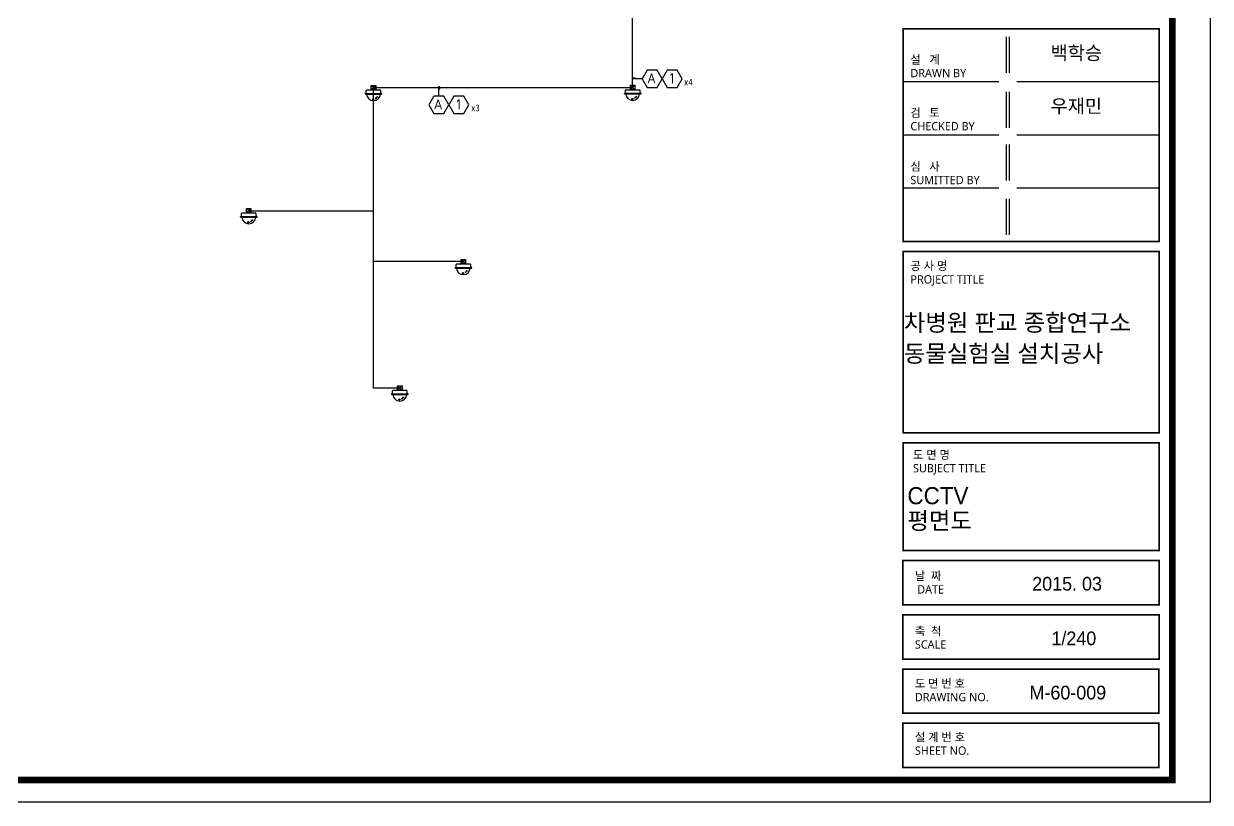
# Model space of a CAD drawing. Header units: millimetres. Extents: x 561168 to 33247342, y -10918660 to -13083.
# Drawn here: x 614719 to 656308, y -80618 to -53325 of the extents above; entities that cross this region are included whole.
import ezdxf
from ezdxf.enums import TextEntityAlignment as Align

# ---------------------------------------------------------------- set-up
doc = ezdxf.new("R2010")
doc.units = ezdxf.units.MM
doc.header["$LTSCALE"] = 200
doc.header["$MEASUREMENT"] = 0
doc.linetypes.add('CEN', pattern=[62, 60, -1, 0, -1])
doc.layers.get('0').update_dxf_attribs({"linetype": 'CONTINUOUS'})
for name, color, linetype in [('7', 7, 'CONTINUOUS'), ('CCTV', 2, 'CONTINUOUS'), ('ED-NOTE', 3, 'CEN'), ('ED-TABL-LIN2', 1, 'CONTINUOUS'), ('FORM', 7, 'CONTINUOUS'), ('FORM$0$FORM', 7, 'CONTINUOUS'), ('LINE', 2, 'CONTINUOUS'), ('추가분', 6, 'CONTINUOUS')]:
    doc.layers.add(name, color=color, linetype=linetype)
doc.styles.add('FORM$0$GHD', font='')
doc.styles.add('FORM$0$STYLE1', font='malgun.ttf', dxfattribs={"height": 2.5})
doc.styles.add('SAMOO', font='romans.shx', dxfattribs={"bigfont": 'whgtxt.shx'})
doc.styles.add('굴림체', font='')
doc.styles.add('울릉도M', font='HYWULM.TTF')
doc.styles.get('FORM$0$GHD').set_extended_font_data('Dotum')
doc.styles.get('굴림체').set_extended_font_data('GulimChe')

# ---------------------------------------------------------------- blocks, each defined once
blk = doc.blocks.new('FORM$0$form')
at = {"layer": 'FORM$0$FORM', "color": 7}
for p, q in [((733.31, 213.08), (733.31, 223.62)), ((734.21, 213.08), (734.21, 223.62)), ((731.09, 210.45), (703.1, 210.45)), ((777.9, 210.45), (736.34, 210.45)), ((733.31, 197.01), (733.31, 207.55)), ((734.21, 197.01), (734.21, 207.55)), ((731.09, 194.91), (703.1, 194.91)), ((777.9, 194.91), (736.34, 194.91)), ((733.31, 181.6), (733.31, 192.14)), ((734.21, 181.6), (734.21, 192.14)), ((731.09, 179.37), (703.1, 179.37)), ((777.9, 179.37), (736.34, 179.37)), ((733.31, 165.74), (733.31, 176.28)), ((734.21, 165.74), (734.21, 176.28))]:
    blk.add_line(p, q, dxfattribs=at)
at = {"layer": 'FORM$0$FORM', "color": 3}
blk.add_lwpolyline([(0, 562.79), (792.83, 562.79), (792.83, 0), (0, 0)], close=True, dxfattribs=at)
at = {"layer": 'FORM$0$FORM', "color": 2, "const_width": 1.94}
blk.add_lwpolyline([(12.48, 6.47), (12.48, 555.28), (781.78, 555.28), (781.78, 6.47)], close=True, dxfattribs=at)
at = {"layer": 'FORM$0$FORM', "color": 3, "const_width": 0.486}
for points in [[(703.1, 163.82), (777.9, 163.82), (777.9, 225.99), (703.1, 225.99)], [(777.89, 107.95), (777.89, 160.91), (703.09, 160.91), (703.09, 107.95)], [(777.88, 73.53), (777.88, 105.03), (703.08, 105.03), (703.08, 73.53)], [(777.87, 57.68), (777.87, 70.62), (703.07, 70.62), (703.07, 57.68)], [(777.86, 41.83), (777.86, 54.77), (703.06, 54.77), (703.06, 41.83)], [(777.85, 25.98), (777.85, 38.92), (703.05, 38.92), (703.05, 25.98)], [(777.84, 10.13), (777.84, 23.07), (703.04, 23.07), (703.04, 10.13)]]:
    blk.add_lwpolyline(points, close=True, dxfattribs=at)
at = {"layer": 'FORM$0$FORM', "color": 7, "style": 'FORM$0$STYLE1'}
for s, height, p in [('설   계', 2.428, (705.23, 215.75)), ('DRAWN BY', 2.428, (705.23, 211.81)), ('검   토', 2.428, (705.23, 200.23)), ('CHECKED BY', 2.428, (705.23, 196.3)), ('심   사', 2.428, (705.23, 184.5)), ('SUMITTED BY', 2.4284, (705.23, 180.57)), ('공 사 명', 2.428, (705.25, 155.47)), ('PROJECT TITLE', 2.4284, (705.25, 151.54)), ('도 면 명', 2.428, (705.99, 100.3)), ('SUBJECT TITLE', 2.4284, (705.99, 96.37)), ('날  짜', 2.428, (706.54, 64.9)), ('DATE', 2.428, (707.23, 60.97)), ('축  척', 2.428, (706.54, 48.81)), ('SCALE', 2.428, (706.54, 44.88)), ('도 면 번 호', 2.428, (706.54, 33.49)), ('DRAWING NO.', 2.4284, (706.54, 29.51)), ('설 계 번 호', 2.428, (706.54, 17.8)), ('SHEET NO.', 2.428, (706.54, 13.87))]:
    blk.add_text(s, height=height, dxfattribs=at).set_placement(p)
blk = doc.blocks.new('FORM')
blk.add_blockref('FORM$0$form', (11.32, 7.62))
at = {"layer": 'FORM$0$FORM', "color": 7, "style": 'FORM$0$GHD'}
for s, height, p in [('백학승', 4, (757.5, 224.54)), ('우재민', 4, (757.5, 209)), ('차병원 판교 종합연구소', 5, (714.64, 145.25)), ('동물실험실 설치공사', 5, (714.64, 136.21)), ('2015. 03', 4, (752.14, 69.45))]:
    blk.add_text(s, height=height, dxfattribs=at).set_placement(p)

msp = doc.modelspace()

# ---------------------------------------------------------------- linework, layer by layer
at = {"layer": 'CCTV'}
for p, q in [((626726, -55781), (626726, -55667)), ((626726, -55781), (626726, -55667)), ((626749, -55644), (627205, -55644)), ((626749, -55644), (627205, -55644)), ((627228, -55667), (627228, -55781)), ((627228, -55667), (627228, -55781)), ((635810, -55773), (635810, -55659)), ((635810, -55773), (635810, -55659)), ((635833, -55637), (636289, -55637)), ((635833, -55637), (636289, -55637)), ((636311, -55659), (636311, -55773)), ((636311, -55659), (636311, -55773)), ((626691, -55778), (626691, -55767)), ((626691, -55767), (626704, -55767)), ((626691, -55778), (626691, -55767)), ((626691, -55767), (626704, -55767)), ((626704, -55767), (626704, -55771)), ((626704, -55767), (626704, -55771)), ((626705, -55792), (627259, -55792)), ((626705, -55792), (627259, -55792)), ((626713, -55781), (627252, -55781)), ((626713, -55781), (627252, -55781)), ((627238, -55781), (626726, -55781)), ((627238, -55781), (626726, -55781)), ((627041, -55941), (627047, -55946)), ((627041, -55941), (627047, -55946)), ((627057, -55927), (627070, -55935)), ((627057, -55927), (627070, -55935)), ((627066, -55920), (627080, -55929)), ((627066, -55920), (627080, -55929)), ((627095, -55876), (627116, -55889)), ((627095, -55876), (627116, -55889)), ((627261, -55767), (627261, -55771)), ((627273, -55767), (627261, -55767)), ((627261, -55767), (627261, -55771)), ((627273, -55767), (627261, -55767)), ((627273, -55778), (627273, -55767)), ((627273, -55778), (627273, -55767)), ((635775, -55771), (635775, -55760)), ((635775, -55760), (635787, -55760)), ((635775, -55771), (635775, -55760)), ((635775, -55760), (635787, -55760)), ((635787, -55760), (635787, -55764)), ((635787, -55760), (635787, -55764)), ((635789, -55784), (636343, -55784)), ((635789, -55784), (636343, -55784)), ((635796, -55773), (636335, -55773)), ((635796, -55773), (636335, -55773)), ((636322, -55773), (635810, -55773)), ((636322, -55773), (635810, -55773)), ((636125, -55933), (636131, -55939)), ((636125, -55933), (636131, -55939)), ((636141, -55919), (636154, -55928)), ((636141, -55919), (636154, -55928)), ((636150, -55912), (636164, -55922)), ((636150, -55912), (636164, -55922)), ((636179, -55868), (636200, -55881)), ((636179, -55868), (636200, -55881)), ((636345, -55760), (636345, -55764)), ((636357, -55760), (636345, -55760)), ((636345, -55760), (636345, -55764)), ((636357, -55760), (636345, -55760)), ((636357, -55771), (636357, -55760)), ((636357, -55771), (636357, -55760))]:
    msp.add_line(p, q, dxfattribs=at)
at = {"layer": 'CCTV', "color": 2}
for p, q in [((627056, -55487), (626898, -55644)), ((626898, -55487), (627056, -55644)), ((626898, -55487), (627056, -55487)), ((626898, -55644), (626898, -55487)), ((627056, -55644), (626898, -55644)), ((627056, -55487), (627056, -55644)), ((636139, -55479), (635982, -55637)), ((635982, -55479), (636139, -55637)), ((635982, -55479), (636139, -55479)), ((635982, -55637), (635982, -55479)), ((636139, -55637), (635982, -55637)), ((636139, -55479), (636139, -55637))]:
    msp.add_line(p, q, dxfattribs=at)
at = {"layer": 'CCTV', "color": 3}
for points in [[(636570, -54948), (636394, -55253), (636570, -55558), (636922, -55558), (637098, -55253), (636922, -54948)], [(637274, -54948), (637098, -55253), (637274, -55558), (637627, -55558), (637803, -55253), (637627, -54948)], [(629091, -55861), (628914, -56166), (629091, -56471), (629443, -56471), (629619, -56166), (629443, -55861)], [(629795, -55861), (629619, -56166), (629795, -56471), (630147, -56471), (630324, -56166), (630147, -55861)]]:
    msp.add_lwpolyline(points, close=True, dxfattribs=at)
at = {"layer": 'CCTV'}
for centre, radius in [((626967, -55970), 21.8), ((626967, -55970), 21.8), ((626967, -55970), 11.3), ((626967, -55970), 11.3), ((626967, -55970), 9.85), ((626967, -55970), 9.85), ((636050, -55963), 21.8), ((636050, -55963), 21.8), ((636050, -55963), 11.3), ((636050, -55963), 11.3), ((636050, -55963), 9.85), ((636050, -55963), 9.85)]:
    msp.add_circle(centre, radius, dxfattribs=at)
for centre, radius, start, end in [((626749, -55667), 22.8, 90, 180), ((626749, -55667), 22.8, 90, 180), ((627205, -55667), 22.8, 0, 90), ((627205, -55667), 22.8, 0, 90), ((635833, -55659), 22.8, 90, 180), ((635833, -55659), 22.8, 90, 180), ((636289, -55659), 22.8, 0, 90), ((636289, -55659), 22.8, 0, 90), ((626705, -55778), 13.7, 180, 270), ((626705, -55778), 13.7, 180, 270), ((626713, -55771), 9.13, 180, 270), ((626713, -55771), 9.13, 180, 270), ((626980, -55779), 242, 182.9718, 357.0282), ((626980, -55779), 242, 182.9718, 357.0282), ((626992, -55868), 87.7, 303.8959, 318.0349), ((626992, -55868), 87.7, 303.8959, 318.0349), ((626998, -55808), 146, 289.6596, 299.801), ((626998, -55808), 146, 289.6596, 299.801), ((626928, -55797), 185, 318.1902, 334.6072), ((626928, -55797), 185, 318.1902, 334.6072), ((626923, -55756), 234, 312.1217, 325.3829), ((626923, -55756), 234, 312.1217, 325.3829), ((627252, -55771), 9.13, 270, 0), ((627252, -55771), 9.13, 270, 0), ((627259, -55778), 13.7, 270, 0), ((627259, -55778), 13.7, 270, 0), ((635789, -55771), 13.7, 180, 270), ((635789, -55771), 13.7, 180, 270), ((635796, -55764), 9.13, 180, 270), ((635796, -55764), 9.13, 180, 270), ((636064, -55772), 242, 182.9718, 357.0282), ((636064, -55772), 242, 182.9718, 357.0282), ((636076, -55860), 87.7, 303.8959, 318.0349), ((636076, -55860), 87.7, 303.8959, 318.0349), ((636081, -55801), 146, 289.6596, 299.801), ((636081, -55801), 146, 289.6596, 299.801), ((636012, -55789), 185, 318.1902, 334.6072), ((636012, -55789), 185, 318.1902, 334.6072), ((636007, -55748), 234, 312.1217, 325.3829), ((636007, -55748), 234, 312.1217, 325.3829), ((636335, -55764), 9.13, 270, 0), ((636335, -55764), 9.13, 270, 0), ((636343, -55771), 13.7, 270, 0), ((636343, -55771), 13.7, 270, 0)]:
    msp.add_arc(centre, radius, start, end, dxfattribs=at)
at = {"layer": 'ED-TABL-LIN2'}
for points in [[(636394, -55253), (636061, -55253), (636061, -55227), (636150, -55227), (636150, -55253)], [(629267, -55861), (629267, -55528), (629293, -55528), (629293, -55618), (629267, -55618)]]:
    msp.add_lwpolyline(points, dxfattribs=at)
at = {"layer": 'LINE'}
for p, q in [((636061, -55558), (636065, -36487)), ((626977, -66096), (626977, -55528)), ((626977, -55565), (636061, -55565))]:
    msp.add_line(p, q, dxfattribs=at)
at = {"layer": '추가분'}
for p, q in [((622684, -59801), (622526, -59958)), ((622526, -59801), (622684, -59958)), ((622526, -59801), (622684, -59801)), ((622526, -59958), (622526, -59801)), ((622605, -59879), (626977, -59879)), ((622684, -59801), (622684, -59958)), ((622320, -60092), (622320, -60081)), ((622320, -60081), (622332, -60081)), ((622320, -60092), (622320, -60081)), ((622320, -60081), (622332, -60081)), ((622332, -60081), (622332, -60085)), ((622332, -60081), (622332, -60085)), ((622333, -60106), (622887, -60106)), ((622333, -60106), (622887, -60106)), ((622341, -60095), (622880, -60095)), ((622341, -60095), (622880, -60095)), ((622354, -60095), (622354, -59981)), ((622354, -60095), (622354, -59981)), ((622866, -60095), (622354, -60095)), ((622866, -60095), (622354, -60095)), ((622377, -59958), (622833, -59958)), ((622377, -59958), (622833, -59958)), ((622684, -59958), (622526, -59958)), ((622669, -60255), (622675, -60260)), ((622669, -60255), (622675, -60260)), ((622685, -60241), (622699, -60249)), ((622685, -60241), (622699, -60249)), ((622694, -60234), (622708, -60243)), ((622694, -60234), (622708, -60243)), ((622723, -60190), (622744, -60203)), ((622723, -60190), (622744, -60203)), ((622856, -59981), (622856, -60095)), ((622856, -59981), (622856, -60095)), ((622889, -60081), (622889, -60085)), ((622901, -60081), (622889, -60081)), ((622889, -60081), (622889, -60085)), ((622901, -60081), (622889, -60081)), ((622901, -60092), (622901, -60081)), ((622901, -60092), (622901, -60081)), ((630127, -61664), (626977, -61664)), ((629841, -61877), (629841, -61866)), ((629841, -61866), (629854, -61866)), ((629841, -61877), (629841, -61866)), ((629841, -61866), (629854, -61866)), ((629854, -61866), (629854, -61870)), ((629854, -61866), (629854, -61870)), ((629855, -61890), (630409, -61890)), ((629855, -61890), (630409, -61890)), ((629863, -61879), (630402, -61879)), ((629863, -61879), (630402, -61879)), ((629876, -61879), (629876, -61765)), ((629876, -61879), (629876, -61765)), ((630388, -61879), (629876, -61879)), ((630388, -61879), (629876, -61879)), ((629899, -61743), (630355, -61743)), ((629899, -61743), (630355, -61743)), ((630206, -61585), (630048, -61743)), ((630048, -61585), (630206, -61743)), ((630048, -61585), (630206, -61585)), ((630048, -61743), (630048, -61585)), ((630206, -61743), (630048, -61743)), ((630206, -61585), (630206, -61743)), ((630378, -61765), (630378, -61879)), ((630378, -61765), (630378, -61879)), ((630411, -61866), (630411, -61870)), ((630423, -61866), (630411, -61866)), ((630411, -61866), (630411, -61870)), ((630423, -61866), (630411, -61866)), ((630423, -61877), (630423, -61866)), ((630423, -61877), (630423, -61866)), ((630191, -62039), (630197, -62045)), ((630191, -62039), (630197, -62045)), ((630207, -62025), (630220, -62034)), ((630207, -62025), (630220, -62034)), ((630216, -62018), (630230, -62028)), ((630216, -62018), (630230, -62028)), ((630245, -61974), (630266, -61987)), ((630245, -61974), (630266, -61987)), ((627901, -66096), (626977, -66096)), ((627980, -66018), (627822, -66175)), ((627822, -66018), (627980, -66175)), ((627822, -66018), (627980, -66018)), ((627822, -66175), (627822, -66018)), ((627980, -66018), (627980, -66175)), ((627615, -66309), (627615, -66298)), ((627615, -66298), (627627, -66298)), ((627615, -66309), (627615, -66298)), ((627615, -66298), (627627, -66298)), ((627627, -66298), (627627, -66302)), ((627627, -66298), (627627, -66302)), ((627629, -66323), (628183, -66323)), ((627629, -66323), (628183, -66323)), ((627636, -66312), (628176, -66312)), ((627636, -66312), (628176, -66312)), ((627650, -66312), (627650, -66198)), ((627650, -66312), (627650, -66198)), ((628162, -66312), (627650, -66312)), ((628162, -66312), (627650, -66312)), ((627673, -66175), (628129, -66175)), ((627673, -66175), (628129, -66175)), ((627980, -66175), (627822, -66175)), ((627965, -66472), (627971, -66477)), ((627965, -66472), (627971, -66477)), ((627981, -66458), (627994, -66466)), ((627981, -66458), (627994, -66466)), ((627990, -66451), (628004, -66460)), ((627990, -66451), (628004, -66460)), ((628019, -66407), (628040, -66420)), ((628019, -66407), (628040, -66420)), ((628152, -66198), (628152, -66312)), ((628152, -66198), (628152, -66312)), ((628185, -66298), (628185, -66302)), ((628197, -66298), (628185, -66298)), ((628185, -66298), (628185, -66302)), ((628197, -66298), (628185, -66298)), ((628197, -66309), (628197, -66298)), ((628197, -66309), (628197, -66298))]:
    msp.add_line(p, q, dxfattribs=at)
for centre, radius in [((622595, -60284), 21.8), ((622595, -60284), 21.8), ((622595, -60284), 11.3), ((622595, -60284), 11.3), ((622595, -60284), 9.85), ((622595, -60284), 9.85), ((630117, -62069), 21.8), ((630117, -62069), 21.8), ((630117, -62069), 11.3), ((630117, -62069), 11.3), ((630117, -62069), 9.85), ((630117, -62069), 9.85), ((627890, -66501), 21.8), ((627890, -66501), 21.8), ((627890, -66501), 11.3), ((627890, -66501), 11.3), ((627890, -66501), 9.85), ((627890, -66501), 9.85)]:
    msp.add_circle(centre, radius, dxfattribs=at)
for centre, radius, start, end in [((622333, -60092), 13.7, 180, 270), ((622333, -60092), 13.7, 180, 270), ((622341, -60085), 9.13, 180, 270), ((622341, -60085), 9.13, 180, 270), ((622377, -59981), 22.8, 90, 180), ((622377, -59981), 22.8, 90, 180), ((622608, -60093), 242, 182.9718, 357.0282), ((622608, -60093), 242, 182.9718, 357.0282), ((622620, -60182), 87.7, 303.8959, 318.0349), ((622620, -60182), 87.7, 303.8959, 318.0349), ((622626, -60122), 146, 289.6596, 299.801), ((622626, -60122), 146, 289.6596, 299.801), ((622556, -60110), 185, 318.1902, 334.6072), ((622556, -60110), 185, 318.1902, 334.6072), ((622551, -60070), 234, 312.1217, 325.3829), ((622551, -60070), 234, 312.1217, 325.3829), ((622833, -59981), 22.8, 0, 90), ((622833, -59981), 22.8, 0, 90), ((622880, -60085), 9.13, 270, 0), ((622880, -60085), 9.13, 270, 0), ((622887, -60092), 13.7, 270, 0), ((622887, -60092), 13.7, 270, 0), ((629855, -61877), 13.7, 180, 270), ((629855, -61877), 13.7, 180, 270), ((629863, -61870), 9.13, 180, 270), ((629863, -61870), 9.13, 180, 270), ((629899, -61765), 22.8, 90, 180), ((629899, -61765), 22.8, 90, 180), ((630130, -61878), 242, 182.9718, 357.0282), ((630130, -61878), 242, 182.9718, 357.0282), ((630355, -61765), 22.8, 0, 90), ((630355, -61765), 22.8, 0, 90), ((630402, -61870), 9.13, 270, 0), ((630402, -61870), 9.13, 270, 0), ((630409, -61877), 13.7, 270, 0), ((630409, -61877), 13.7, 270, 0), ((630142, -61966), 87.7, 303.8959, 318.0349), ((630142, -61966), 87.7, 303.8959, 318.0349), ((630148, -61907), 146, 289.6596, 299.801), ((630148, -61907), 146, 289.6596, 299.801), ((630078, -61895), 185, 318.1902, 334.6072), ((630078, -61895), 185, 318.1902, 334.6072), ((630073, -61854), 234, 312.1217, 325.3829), ((630073, -61854), 234, 312.1217, 325.3829), ((627629, -66309), 13.7, 180, 270), ((627629, -66309), 13.7, 180, 270), ((627636, -66302), 9.13, 180, 270), ((627636, -66302), 9.13, 180, 270), ((627673, -66198), 22.8, 90, 180), ((627673, -66198), 22.8, 90, 180), ((627904, -66310), 242, 182.9718, 357.0282), ((627904, -66310), 242, 182.9718, 357.0282), ((627916, -66399), 87.7, 303.8959, 318.0349), ((627916, -66399), 87.7, 303.8959, 318.0349), ((627921, -66339), 146, 289.6596, 299.801), ((627921, -66339), 146, 289.6596, 299.801), ((627852, -66328), 185, 318.1902, 334.6072), ((627852, -66328), 185, 318.1902, 334.6072), ((627847, -66287), 234, 312.1217, 325.3829), ((627847, -66287), 234, 312.1217, 325.3829), ((628129, -66198), 22.8, 0, 90), ((628129, -66198), 22.8, 0, 90), ((628176, -66302), 9.13, 270, 0), ((628176, -66302), 9.13, 270, 0), ((628183, -66309), 13.7, 270, 0), ((628183, -66309), 13.7, 270, 0)]:
    msp.add_arc(centre, radius, start, end, dxfattribs=at)

# ---------------------------------------------------------------- block references
at = {"layer": 'FORM', "xscale": 120, "yscale": 120, "zscale": 0.96}
msp.add_blockref('FORM', (559810, -81532), dxfattribs=at)

# ---------------------------------------------------------------- texts
at = {"layer": '7', "style": '울릉도M'}
for s, height, p in [('CCTV', 600, (645694, -70171)), ('평면도', 600, (645694, -71048)), ('1/240', 480, (650740, -75111)), ('M-60-009', 480, (649972, -77013))]:
    msp.add_text(s, height=height, dxfattribs=at).set_placement(p)
at = {"layer": 'ED-NOTE', "style": 'SAMOO'}
for s, p in [('A', (636593, -55412)), ('1', (637297, -55412)), ('A', (629114, -56325)), ('1', (629818, -56325))]:
    msp.add_text(s, height=344, dxfattribs=at).set_placement(p)
at = {"layer": 'ED-NOTE', "style": '굴림체'}
for s, p in [('x4', (638013, -55371)), ('x3', (630552, -56279))]:
    msp.add_text(s, height=234.7, dxfattribs=at).set_placement(p, align=Align.MIDDLE)

doc.saveas('drawing.dxf')
